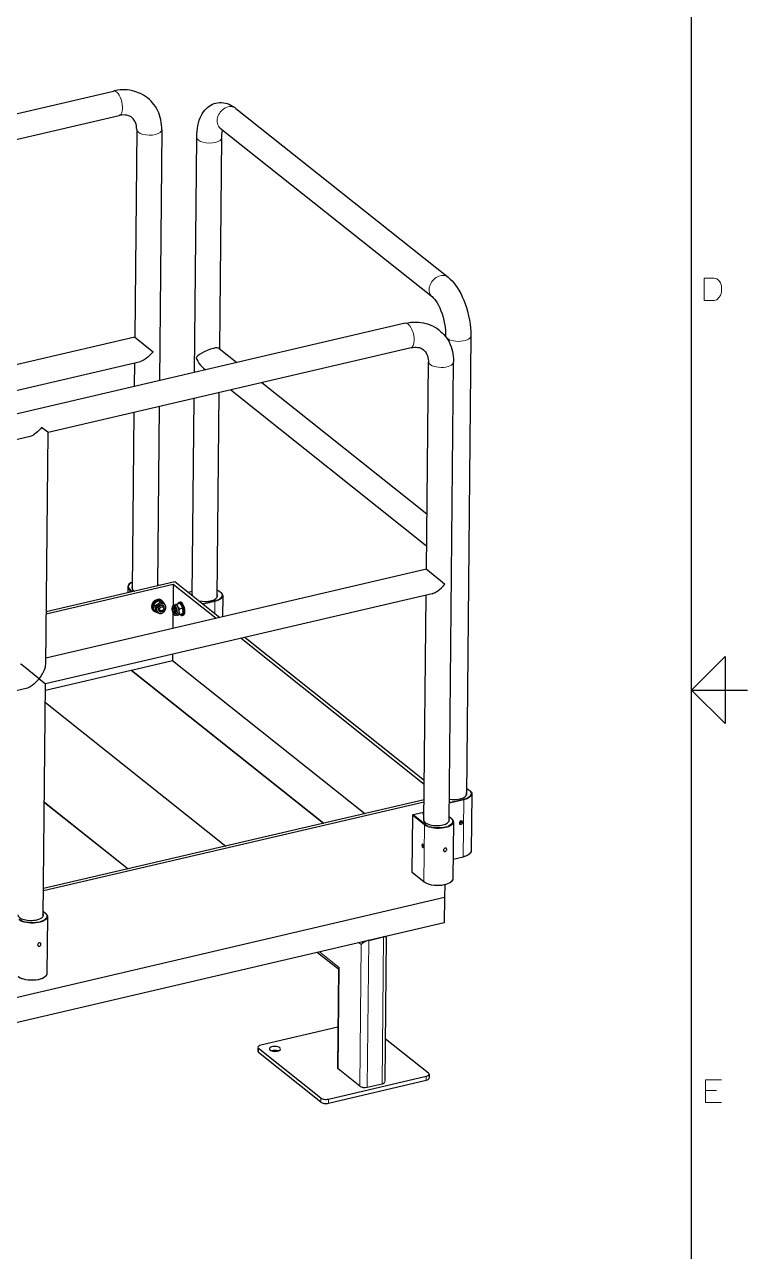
# Model space of a CAD drawing. Extents: x 5 to 836, y 5 to 589.
# Drawn here: x 771.3 to 836, y 246.8 to 356.5 of the extents above; entities that cross this region are included whole.
import ezdxf

# ---------------------------------------------------------------- set-up
doc = ezdxf.new("R2010")
doc.units = 0

msp = doc.modelspace()

# ---------------------------------------------------------------- linework, layer by layer
at = {"color": 7, "lineweight": 25}
for p, q in [((831, 10), (831, 584)), ((738.43, 341.05), (779.28, 350.59)), ((738.94, 338.86), (779.79, 348.4)), ((790.23, 349.04), (809.21, 333.93)), ((781.36, 347.14), (781.18, 328.59)), ((783.61, 347.12), (783.39, 324.67)), ((788.77, 347.33), (788.83, 347.28)), ((788.83, 347.28), (807.81, 332.17)), ((786.52, 325.41), (786.73, 346.43)), ((788.79, 327.52), (788.98, 346.41)), ((805.39, 329.81), (738.72, 314.25)), ((736.63, 318.19), (781.18, 328.59)), ((809, 328.69), (809, 328.61)), ((811.25, 328.67), (810.85, 287.58)), ((805.9, 327.62), (773.43, 320.04)), ((788.75, 327.55), (790.33, 326.3)), ((736.6, 315.87), (781.69, 326.4)), ((781.15, 326.28), (781.13, 324.15)), ((807.28, 307.81), (807.46, 326.36)), ((809.31, 285.25), (809.71, 326.34)), ((787.35, 325.79), (787.53, 325.64)), ((789.78, 323.86), (807.3, 309.91)), ((792.57, 324.51), (807.33, 312.76)), ((786.32, 305.48), (786.5, 323.09)), ((788.57, 305.32), (788.75, 323.62)), ((781.11, 321.83), (780.95, 306.05)), ((783.36, 322.36), (783.21, 306.34)), ((771.7, 319.64), (739.23, 312.05)), ((773.22, 299.31), (773.43, 320.04)), ((807.28, 307.81), (773.23, 299.86)), ((773.27, 304.02), (784.78, 306.7)), ((773.27, 303.82), (784.63, 306.47)), ((783.21, 306.46), (783.33, 306.36)), ((784.63, 306.47), (784.61, 304.57)), ((784.63, 306.47), (788.46, 303.42)), ((784.78, 306.7), (788.81, 303.5)), ((807.79, 305.62), (773.2, 297.54)), ((780.57, 306.22), (780.56, 305.72)), ((785.97, 305.75), (786.33, 305.84)), ((789.06, 305.43), (789.04, 303.55)), ((807.06, 285.27), (807.26, 305.49)), ((782.9, 304.05), (782.84, 304.1)), ((782.86, 304.46), (782.85, 304.38)), ((782.87, 304.16), (783.03, 304.04)), ((782.88, 304.65), (783.03, 304.53)), ((783.1, 304.87), (783.03, 304.81)), ((783.05, 304.31), (783.05, 304.27)), ((783.05, 304.27), (783.05, 304.22)), ((783.26, 304.69), (783.22, 304.65)), ((783.3, 304.72), (783.26, 304.69)), ((783.3, 305), (783.45, 304.87)), ((783.34, 304.09), (783.37, 304.06)), ((783.52, 304.92), (783.45, 304.95)), ((783.64, 304.8), (783.45, 304.87)), ((783.52, 304.92), (783.71, 304.85)), ((783.64, 304.99), (783.58, 305.04)), ((783.68, 304.78), (783.64, 304.8)), ((783.71, 304.77), (783.68, 304.78)), ((783.7, 304.55), (783.74, 304.52)), ((783.71, 304.85), (783.86, 304.72)), ((783.76, 304.74), (783.85, 304.66)), ((784.6, 304.28), (784.64, 304.36)), ((784.82, 304.63), (784.66, 304.59)), ((784.71, 304.42), (784.69, 304.42)), ((784.83, 304.64), (784.82, 304.63)), ((785.24, 304.74), (784.97, 304.67)), ((785.04, 304.45), (785.02, 304.49)), ((785.06, 304.41), (785.04, 304.45)), ((785.14, 304.83), (785.25, 304.86)), ((785.47, 304.31), (785.19, 304.24)), ((785.41, 304.49), (785.37, 304.57)), ((785.5, 304.02), (785.51, 304.11)), ((783.17, 303.99), (783.26, 303.92)), ((784.6, 303.93), (784.59, 302.51)), ((784.68, 303.93), (784.76, 303.87)), ((784.84, 303.85), (784.83, 303.85)), ((785.03, 303.71), (784.87, 303.67)), ((784.95, 303.69), (784.96, 303.68)), ((785.23, 303.75), (784.96, 303.68)), ((785.02, 303.7), (785.04, 303.71)), ((785.04, 303.71), (785.06, 303.71)), ((785.15, 303.94), (785.16, 303.99)), ((785.16, 303.99), (785.16, 304.03)), ((785.47, 303.81), (785.19, 303.75)), ((785.37, 303.78), (785.41, 303.79)), ((785.41, 303.67), (785.52, 303.69)), ((790.7, 301.63), (807.09, 288.58)), ((791.05, 301.71), (807.09, 288.94)), ((784.56, 300.2), (784.56, 299.63)), ((831, 297), (834, 300)), ((834, 300), (834, 294)), ((773.2, 296.98), (780.88, 298.77)), ((780.88, 298.77), (798.08, 285.08)), ((780.89, 298.77), (784.56, 299.63)), ((780.89, 298.77), (780.89, 298.77)), ((780.89, 298.77), (798.09, 285.08)), ((784.56, 299.63), (801.76, 285.94)), ((773, 276.77), (773.2, 297.54)), ((771.48, 297.14), (741.48, 290.14)), ((831, 297), (834, 294)), ((831, 297), (836, 297)), ((773.19, 295.89), (789.33, 283.03)), ((773.19, 295.89), (789.34, 283.04)), ((811.34, 287.69), (811.29, 282.61)), ((807.07, 287.18), (773.02, 279.23)), ((807.07, 286.98), (773.02, 279.03)), ((773.1, 286.96), (780.59, 280.99)), ((773.1, 286.95), (780.59, 280.99)), ((806.03, 285.79), (805.98, 280.71)), ((806.08, 285.85), (807.06, 286.08)), ((807.06, 285.82), (806.97, 285.89)), ((806.98, 285.91), (807.06, 285.93)), ((809.31, 285.68), (809.5, 285.52)), ((809.69, 285.2), (809.64, 280.12)), ((810.57, 282.06), (809.66, 281.85)), ((807.07, 279.82), (806, 280.68)), ((808.92, 279.57), (808.91, 278.43)), ((808.91, 278.43), (737.55, 261.77)), ((808.91, 278.43), (737.55, 261.77)), ((808.91, 278.43), (808.88, 276.18)), ((773, 277.2), (773.2, 277.05)), ((773.38, 276.72), (773.33, 271.64)), ((808.88, 276.18), (737.53, 259.52)), ((802.12, 274.6), (803.44, 274.91)), ((803.69, 274.86), (803.56, 261.96)), ((803.62, 274.95), (803.67, 274.9)), ((797.54, 273.53), (799.4, 272.05)), ((799.4, 272.07), (799.31, 263.2)), ((799.35, 266.83), (792.46, 265.22)), ((803.6, 265.81), (807.46, 262.74)), ((792.21, 265.03), (792.2, 264.67)), ((797.84, 260.49), (792.27, 264.93)), ((797.83, 260.13), (792.27, 264.57)), ((798.52, 260.4), (807.27, 262.44)), ((801.31, 261.55), (799.38, 263.1)), ((807.52, 262.63), (807.52, 262.27)), ((798.51, 260.04), (807.26, 262.08)), ((801.99, 261.46), (803.31, 261.77))]:
    msp.add_line(p, q, dxfattribs=at)
at = {"color": 7, "lineweight": 9}
for p, q in [((783.21, 306.44), (783.31, 306.36)), ((780.9, 305.8), (780.74, 305.93)), ((780.74, 305.93), (780.74, 305.76)), ((780.99, 305.82), (780.79, 305.98)), ((785.98, 305.75), (786.33, 305.83)), ((788.33, 304.98), (787.26, 304.73)), ((788.35, 304.91), (787.33, 304.67)), ((788.35, 304.91), (788.34, 303.87)), ((810.61, 287.24), (809.32, 286.94)), ((810.63, 287.18), (809.32, 286.87)), ((810.63, 287.18), (810.58, 282.09)), ((807.11, 284.93), (806.03, 285.79)), ((807.16, 284.99), (806.08, 285.85)), ((806.98, 285.91), (806.98, 285.88)), ((809.31, 285.66), (809.47, 285.53)), ((807.11, 284.93), (807.06, 279.85)), ((810.58, 282.09), (809.66, 281.88)), ((807.06, 279.85), (805.98, 280.71)), ((773, 277.18), (773.17, 277.05)), ((801.99, 261.46), (802.12, 274.6)), ((803.31, 261.77), (803.44, 274.91)), ((797.72, 273.57), (799.47, 272.18)), ((801.25, 274.39), (801.44, 274.24)), ((801.31, 261.55), (801.44, 274.24)), ((799.38, 263.1), (799.47, 272.18)), ((792.27, 264.57), (792.27, 264.93)), ((807.26, 262.08), (807.27, 262.44)), ((797.83, 260.13), (797.84, 260.49)), ((798.51, 260.04), (798.52, 260.4))]:
    msp.add_line(p, q, dxfattribs=at)
at = {"color": 7, "lineweight": 25}
for points in [[(783.61, 347.12), (783.6, 347.34), (783.59, 347.56), (783.56, 347.78), (783.52, 348), (783.47, 348.21), (783.41, 348.42), (783.33, 348.63), (783.24, 348.83), (783.15, 349), (783.03, 349.21), (782.9, 349.39), (782.78, 349.54), (782.64, 349.69), (782.5, 349.83), (782.34, 349.97), (782.16, 350.1), (781.98, 350.22), (781.76, 350.34), (781.53, 350.44), (781.37, 350.5), (781.2, 350.56), (780.97, 350.62), (780.74, 350.66), (780.51, 350.69), (780.31, 350.7), (780.09, 350.7), (779.87, 350.69), (779.63, 350.66), (779.35, 350.61), (779.28, 350.59)], [(786.73, 346.43), (786.74, 346.72), (786.76, 347.01), (786.79, 347.25), (786.83, 347.49), (786.89, 347.72), (786.96, 347.97), (787.05, 348.19), (787.12, 348.36), (787.23, 348.56), (787.35, 348.74), (787.46, 348.88), (787.57, 349), (787.7, 349.12), (787.84, 349.23), (787.99, 349.32), (788.15, 349.41), (788.28, 349.46), (788.44, 349.5), (788.6, 349.54), (788.78, 349.56), (788.95, 349.56), (789.13, 349.54), (789.29, 349.51), (789.46, 349.47), (789.62, 349.41), (789.78, 349.33), (789.94, 349.24), (790.1, 349.14), (790.23, 349.04)], [(781.36, 347.14), (781.35, 347.31), (781.33, 347.47), (781.3, 347.62), (781.25, 347.76), (781.2, 347.88), (781.13, 347.99), (781.05, 348.1), (780.96, 348.19), (780.86, 348.27), (780.75, 348.33), (780.63, 348.38), (780.49, 348.42), (780.34, 348.44), (780.18, 348.45), (780.02, 348.44), (779.86, 348.41), (779.79, 348.4)], [(788.98, 346.41), (788.99, 346.68), (789.01, 346.89), (789.05, 347.08), (789.05, 347.11)], [(809.21, 333.93), (809.4, 333.77), (809.57, 333.6), (809.73, 333.42), (809.88, 333.23), (810.02, 333.02), (810.19, 332.76), (810.35, 332.47), (810.49, 332.18), (810.62, 331.87), (810.75, 331.55), (810.86, 331.23), (810.95, 330.9), (811.05, 330.49), (811.13, 330.08), (811.19, 329.74), (811.22, 329.4), (811.25, 329.07), (811.25, 328.74), (811.25, 328.67)], [(807.81, 332.17), (807.89, 332.1), (808, 331.98), (808.11, 331.83), (808.23, 331.65), (808.35, 331.43), (808.47, 331.19), (808.58, 330.93), (808.68, 330.65), (808.77, 330.36), (808.85, 330.05), (808.91, 329.75), (808.96, 329.45), (808.99, 329.15), (809, 328.87), (809, 328.69)], [(805.39, 329.81), (805.65, 329.86), (805.89, 329.9), (806.12, 329.91), (806.34, 329.92), (806.56, 329.91), (806.79, 329.89), (807.02, 329.85), (807.22, 329.8), (807.39, 329.75), (807.58, 329.68), (807.81, 329.59), (808.03, 329.47), (808.2, 329.36), (808.38, 329.23), (808.55, 329.09), (808.7, 328.96), (808.83, 328.81), (808.96, 328.66), (809.1, 328.47), (809.21, 328.3), (809.3, 328.14), (809.41, 327.9), (809.49, 327.69), (809.55, 327.5), (809.61, 327.29), (809.65, 327.07), (809.68, 326.86), (809.7, 326.64), (809.71, 326.41), (809.71, 326.34)], [(781.18, 328.59), (781.18, 328.59), (781.19, 328.58), (781.3, 328.49), (782.58, 327.47), (782.84, 327.26)], [(782.84, 327.26), (782.72, 327.13), (782.55, 326.95), (782.46, 326.86), (782.37, 326.78), (782.21, 326.66), (782.12, 326.6), (782.04, 326.55), (781.92, 326.48), (781.79, 326.43), (781.69, 326.4)], [(788.75, 327.55), (788.7, 327.58), (788.64, 327.59), (788.57, 327.6), (788.5, 327.6), (788.42, 327.6), (788.32, 327.58), (788.22, 327.56), (788.09, 327.53), (787.96, 327.49), (787.81, 327.43), (787.66, 327.37), (787.41, 327.26), (787.19, 327.14), (786.99, 327.01), (786.82, 326.89), (786.7, 326.77), (786.68, 326.75)], [(805.9, 327.62), (806.06, 327.65), (806.22, 327.67), (806.37, 327.67), (806.51, 327.65), (806.65, 327.63), (806.78, 327.58), (806.91, 327.52), (807.01, 327.45), (807.11, 327.36), (807.19, 327.27), (807.27, 327.16), (807.33, 327.03), (807.39, 326.89), (807.42, 326.75), (807.45, 326.6), (807.46, 326.43), (807.46, 326.36)], [(786.68, 326.75), (786.75, 326.58), (786.83, 326.41), (786.93, 326.25), (787.04, 326.1), (787.16, 325.96), (787.3, 325.83), (787.35, 325.79)], [(772.85, 320.5), (772.74, 320.36), (772.57, 320.18), (772.48, 320.1), (772.38, 320.01), (772.22, 319.89), (772.14, 319.83), (772.06, 319.78), (771.93, 319.72), (771.81, 319.67), (771.7, 319.64)], [(773.43, 320.04), (773.43, 320.04), (773.43, 320.04), (773.4, 320.06), (772.85, 320.5)], [(807.28, 307.81), (807.28, 307.81), (807.29, 307.8), (807.4, 307.71), (808.68, 306.69), (808.94, 306.48)], [(780.96, 306.66), (780.84, 306.59), (780.75, 306.53), (780.67, 306.46), (780.62, 306.4), (780.59, 306.33), (780.57, 306.26), (780.57, 306.22)], [(807.79, 305.62), (807.89, 305.65), (807.99, 305.69), (808.07, 305.72), (808.14, 305.77), (808.3, 305.87), (808.45, 305.98), (808.62, 306.14), (808.79, 306.3), (808.94, 306.48)], [(788.58, 305.92), (788.71, 305.86), (788.83, 305.79), (788.91, 305.73), (788.98, 305.65), (789.02, 305.58), (789.05, 305.51), (789.06, 305.45), (789.06, 305.43)], [(782.85, 304.38), (782.87, 304.21), (782.87, 304.16)], [(783.03, 304.81), (782.97, 304.75), (782.88, 304.65)], [(783.22, 304.65), (783.15, 304.61), (783.03, 304.53)], [(783.05, 304.31), (783.04, 304.48), (783.03, 304.53)], [(783.1, 304.87), (783.17, 304.92), (783.3, 305)], [(783.26, 303.92), (783.32, 303.88), (783.39, 303.86), (783.47, 303.85), (783.55, 303.86), (783.63, 303.89), (783.71, 303.93), (783.79, 304), (783.86, 304.08), (783.91, 304.17), (783.95, 304.26), (783.97, 304.35), (783.97, 304.39)], [(783.3, 304.72), (783.36, 304.77), (783.45, 304.87)], [(783.97, 304.39), (783.96, 304.47), (783.94, 304.54), (783.9, 304.61), (783.86, 304.66), (783.85, 304.66)], [(784.66, 304.59), (784.62, 304.58), (784.59, 304.54), (784.56, 304.49), (784.54, 304.42), (784.53, 304.33), (784.53, 304.31)], [(784.87, 303.67), (784.83, 303.67), (784.79, 303.68), (784.74, 303.71), (784.69, 303.77), (784.64, 303.85), (784.59, 303.95), (784.55, 304.08), (784.53, 304.21), (784.53, 304.31)], [(785.02, 304.49), (785, 304.55), (784.97, 304.67)], [(785.06, 304.41), (785.11, 304.35), (785.19, 304.24)], [(785.16, 304.03), (785.16, 304.11), (785.19, 304.24)], [(785.37, 304.57), (785.33, 304.63), (785.24, 304.74)], [(785.41, 304.49), (785.44, 304.42), (785.47, 304.31)], [(785.51, 304.11), (785.5, 304.18), (785.47, 304.31)], [(785.15, 303.94), (785.16, 303.87), (785.19, 303.75)], [(785.5, 304.02), (785.5, 303.95), (785.47, 303.81)], [(772.63, 298), (772.53, 298.09), (771.37, 299.01), (770.98, 299.32), (770.97, 299.33), (770.97, 299.33)], [(772.63, 298), (772.74, 298.15), (772.88, 298.35), (772.94, 298.46), (773, 298.57), (773.08, 298.74), (773.14, 298.9), (773.17, 298.99), (773.19, 299.07), (773.21, 299.19), (773.22, 299.31)], [(772.63, 298), (772.52, 297.87), (772.34, 297.69), (772.25, 297.6), (772.16, 297.52), (772, 297.4), (771.92, 297.34), (771.83, 297.29), (771.71, 297.22), (771.59, 297.17), (771.48, 297.14)], [(772.63, 298), (772.75, 297.91), (773.19, 297.55), (773.2, 297.54), (773.2, 297.54), (773.2, 297.54)], [(810.85, 288.18), (810.99, 288.12), (811.1, 288.05), (811.19, 287.99), (811.25, 287.92), (811.3, 287.85), (811.33, 287.77), (811.34, 287.72), (811.34, 287.69)], [(809.5, 285.52), (809.58, 285.46), (809.63, 285.39), (809.66, 285.33), (809.68, 285.25), (809.69, 285.2)], [(810.23, 285.07), (810.27, 285.08), (810.31, 285.1), (810.34, 285.12), (810.36, 285.15), (810.38, 285.17), (810.39, 285.2), (810.4, 285.25), (810.4, 285.29)], [(809.06, 282.84), (809.04, 282.85), (809.02, 282.86), (809, 282.86), (808.97, 282.86), (808.93, 282.84), (808.89, 282.82), (808.86, 282.79), (808.83, 282.74), (808.81, 282.69), (808.81, 282.65), (808.83, 282.61)], [(808.85, 282.58), (808.88, 282.56), (808.9, 282.56), (808.92, 282.55), (808.95, 282.55), (808.99, 282.57), (809.03, 282.59), (809.06, 282.62), (809.08, 282.66), (809.1, 282.71), (809.1, 282.76), (809.09, 282.79), (809.08, 282.81)], [(811.29, 282.61), (811.28, 282.54), (811.25, 282.47), (811.22, 282.41), (811.16, 282.34), (811.08, 282.28), (810.99, 282.22), (810.86, 282.16), (810.72, 282.11), (810.57, 282.06)], [(809.64, 280.12), (809.63, 280.05), (809.61, 279.98), (809.56, 279.91), (809.5, 279.84), (809.42, 279.78), (809.31, 279.71), (809.18, 279.65), (809.03, 279.6), (808.85, 279.56), (808.64, 279.52), (808.41, 279.51), (808.19, 279.5), (807.96, 279.52), (807.74, 279.55), (807.56, 279.59), (807.39, 279.65), (807.25, 279.71), (807.14, 279.78), (807.07, 279.82)], [(773.2, 277.05), (773.27, 276.98), (773.32, 276.91), (773.36, 276.85), (773.38, 276.78), (773.38, 276.72)], [(802.12, 274.6), (802.04, 274.58), (801.95, 274.55), (801.82, 274.49), (801.7, 274.43), (801.57, 274.35), (801.5, 274.3), (801.44, 274.24)], [(772.75, 274.36), (772.73, 274.37), (772.71, 274.38), (772.69, 274.38), (772.66, 274.38), (772.62, 274.37), (772.58, 274.34), (772.55, 274.31), (772.52, 274.26), (772.5, 274.21), (772.51, 274.17), (772.52, 274.13)], [(772.55, 274.1), (772.57, 274.09), (772.59, 274.08), (772.62, 274.07), (772.64, 274.08), (772.68, 274.09), (772.72, 274.11), (772.75, 274.15), (772.78, 274.19), (772.79, 274.23), (772.79, 274.29), (772.79, 274.31), (772.78, 274.33)], [(773.33, 271.64), (773.32, 271.57), (773.3, 271.5), (773.26, 271.43), (773.19, 271.36), (773.11, 271.3), (773, 271.23), (772.87, 271.17), (772.72, 271.12), (772.55, 271.08), (772.33, 271.05), (772.11, 271.03), (771.88, 271.03), (771.65, 271.04), (771.43, 271.08), (771.25, 271.12), (771.08, 271.17), (770.94, 271.23), (770.83, 271.3), (770.77, 271.34)], [(799.47, 272.18), (799.43, 272.14), (799.41, 272.1), (799.4, 272.07)]]:
    msp.add_lwpolyline(points, dxfattribs=at)
at = {"color": 7, "lineweight": 9}
for points in [[(833.03, 333.86), (832.13, 333.86), (832.13, 331.86)], [(833.03, 333.86), (833.26, 333.79), (833.45, 333.63), (833.58, 333.44), (833.68, 333.15)], [(833.68, 332.6), (833.68, 333.15)], [(832.13, 331.86), (833.03, 331.86)], [(833, 331.86), (833.26, 331.92), (833.45, 332.12), (833.58, 332.31), (833.68, 332.6)], [(832.26, 262.11), (833.68, 262.11)], [(832.26, 262.11), (832.26, 260.11), (833.68, 260.11)], [(833.23, 261.17), (832.26, 261.17)]]:
    msp.add_lwpolyline(points, dxfattribs=at)
at = {"color": 7, "lineweight": 25}
for centre, radius, start, end in [((784.15, 304.41), 1.29, 169.1497, 177.4935), ((781.75, 304.28), 1.29, 349.1497, 357.4935), ((782.77, 302.99), 2.07, 70.8601, 75.197), ((784.39, 306.73), 2.07, 250.8601, 255.197), ((781.25, 304.38), 2.64, 5.703, 7.4222), ((788.51, 290.91), 14.21, 104.4356, 104.9835), ((784.91, 308.37), 4.72, 246.5374, 248.8901), ((785.38, 302.38), 1.37, 105.2198, 107.8283), ((788.73, 289.99), 14.21, 104.4356, 104.9835), ((781.69, 317.51), 14.21, 284.4356, 284.9835), ((785.05, 305.11), 1.37, 285.2199, 287.8283), ((808.93, 282.67), 0.114, 211.4431, 231.4217), ((809, 282.76), 0.0962, 29.6544, 51.2888), ((803.64, 274.87), 0.0481, 358.2211, 52.6666), ((772.62, 274.19), 0.114, 211.4431, 231.4217), ((772.69, 274.28), 0.0962, 29.6544, 51.2888)]:
    msp.add_arc(centre, radius, start, end, dxfattribs=at)
at = {"color": 7, "lineweight": 9}
for centre, major_axis, ratio, start_param, end_param in [((779.54, 349.5), (0.26, -1.1), 0.43918, 0.000015, 3.141607), ((789.53, 348.16), (-0.701, -0.88), 0.785378, 3.141552, 6.283145), ((782.48, 347.13), (-1.12, 0.01), 0.436237, 6.28317, 9.424763), ((787.85, 346.42), (1.12, -0.01), 0.436237, 3.141631, 6.283224), ((808.51, 333.05), (-0.701, -0.88), 0.785378, 3.141552, 6.283145), ((805.64, 328.72), (-0.26, 1.1), 0.43918, 3.141607, 6.2832), ((810.13, 328.68), (-1.12, 0.01), 0.436237, 0.000039, 3.141631), ((808.59, 326.35), (1.12, -0.01), 0.436237, 3.141578, 6.28317), ((781.95, 306.25), (-1.32, 0.01), 0.436237, 5.55707, 6.793061), ((781.94, 306.21), (-1.37, 0.01), 0.436237, 6.28317, 6.793061), ((780.79, 305.94), (-0.0311, -0.0391), 0.785378, 3.923629, 5.494425), ((787.69, 305.49), (-1.32, 0.01), 0.436237, 2.080672, 3.980994), ((787.69, 305.44), (-1.37, 0.01), 0.436237, 2.080672, 3.141578), ((783.55, 304.29), (-0.296, -0.372), 0.785378, 3.141613, 6.283206), ((783.56, 304.29), (-0.285, -0.358), 0.785378, 5.494425440575952, 11.77761074775554), ((784.75, 304.13), (-0.104, 0.446), 0.43918, 1.06378, 7.346965), ((784.77, 304.13), (-0.108, 0.463), 0.43918, 3.141542, 6.283135), ((788.33, 304.93), (0.0114, -0.0487), 0.43918, 1.06378, 2.634576), ((809.96, 287.75), (-1.32, 0.01), 0.436237, 2.080672, 3.980994), ((809.96, 287.71), (-1.37, 0.01), 0.436237, 2.080672, 3.141578), ((810.61, 287.2), (0.0114, -0.0487), 0.43918, 1.06378, 2.634576), ((808.31, 285.26), (-1.32, 0.01), 0.436237, 0.509876, 3.651468), ((809.47, 285.49), (0.0311, 0.0391), 0.785378, 0.000021, 0.782036), ((808.31, 285.21), (-1.37, 0.01), 0.436237, 0.509876, 3.141631), ((807.15, 284.94), (-0.0311, -0.0391), 0.785378, 3.923629, 5.494425), ((809.91, 282.62), (-1.37, 0.01), 0.436237, 2.080672, 3.141578), ((810.56, 282.11), (0.0114, -0.0487), 0.43918, 6.283135, 7.346965), ((808.26, 280.13), (-1.37, 0.01), 0.436237, 0.509876, 3.141631), ((807.1, 279.86), (-0.0311, -0.0391), 0.785378, 5.494425, 6.283206), ((772.01, 276.74), (-1.37, 0.01), 0.436237, 0.509876, 3.141631), ((772.01, 276.78), (-1.32, 0.01), 0.436237, 0.509876, 3.651468), ((773.17, 277.01), (0.0311, 0.0391), 0.785378, 0.000021, 0.782036), ((771.96, 271.65), (-1.37, 0.01), 0.436237, 0.509876, 3.141631)]:
    msp.add_ellipse(centre, major_axis=major_axis, ratio=ratio, start_param=start_param, end_param=end_param, dxfattribs=at)
at = {"color": 7, "lineweight": 25}
for centre, major_axis, ratio, start_param, end_param in [((782.08, 306.15), (-1.15, 0.01), 0.436237, 6.074291, 6.283154), ((782.08, 306.15), (-1.15, 0.01), 0.436237, 6.283154, 6.923564), ((783.21, 304.57), (0.374, 0.469), 0.785378, 0.000021, 3.141613), ((787.45, 305.43), (-1.15, 0.01), 0.436237, 6.074289, 6.184062), ((787.45, 305.43), (-1.15, 0.01), 0.436237, 1.118875, 3.141632), ((787.45, 305.43), (-1.15, 0.01), 0.436237, 3.141632, 3.35049), ((783.27, 304.52), (0.374, 0.469), 0.785378, 0.000021, 3.141613), ((783.46, 304.36), (-0.296, -0.372), 0.785378, 3.40003, 5.494425), ((783.46, 304.36), (-0.297, -0.374), 0.785378, 4.549601, 5.392052), ((783.46, 304.36), (-0.296, -0.372), 0.785378, 5.494425, 6.283223), ((783.46, 304.36), (-0.297, -0.374), 0.785378, 5.596799, 6.385559), ((783.56, 304.29), (-0.187, -0.235), 0.785378, 3.141613, 6.283206), ((783.46, 304.36), (-0.297, -0.374), 0.785378, 3.502404, 4.344854), ((783.55, 304.29), (-0.182, -0.229), 0.785378, 5.457311, 5.494425), ((783.55, 304.29), (-0.182, -0.229), 0.785378, 5.494425, 6.283206), ((783.55, 304.29), (-0.182, -0.229), 0.785378, 0.000021, 3.141613), ((783.56, 304.29), (-0.187, -0.235), 0.785378, 0.000021, 2.352833), ((783.6, 304.26), (-0.128, -0.161), 0.785378, 2.352833, 8.636018), ((783.55, 304.29), (-0.182, -0.229), 0.785378, 3.141613, 3.967465), ((783.27, 304.52), (0.374, 0.469), 0.785378, 5.79288, 6.283206), ((783.46, 304.36), (-0.296, -0.372), 0.785378, 3.14163, 3.40003), ((783.46, 304.36), (-0.297, -0.374), 0.785378, 3.039218, 3.297657), ((783.56, 304.29), (-0.187, -0.235), 0.785378, 2.352833, 3.141613), ((783.55, 304.29), (-0.296, -0.372), 0.785378, 3.138231, 3.141613), ((784.68, 304.11), (-0.047, 0.2), 0.43918, 1.06378, 2.630825), ((784.68, 304.11), (-0.047, 0.2), 0.43918, 0.510785, 1.06378), ((784.68, 304.11), (-0.047, 0.2), 0.43918, 2.630825, 6.793971), ((784.75, 304.13), (-0.068, 0.292), 0.43918, 6.283135, 7.159459), ((784.76, 304.13), (-0.067, 0.285), 0.43918, 6.283135, 6.793971), ((784.75, 304.13), (-0.068, 0.292), 0.43918, 4.205372, 6.283135), ((784.76, 304.13), (-0.067, 0.285), 0.43918, 6.034698, 6.283135), ((784.93, 304.17), (-0.108, 0.463), 0.43918, 3.158175, 6.283185), ((784.93, 304.17), (-0.109, 0.465), 0.43918, 5.354943, 6.197394), ((785.28, 304.25), (0.136, -0.584), 0.43918, 3.141634, 3.786532), ((784.93, 304.17), (-0.109, 0.465), 0.43918, 4.307746, 5.150196), ((785.28, 304.25), (0.136, -0.584), 0.43918, 1.06378, 3.141634), ((785.38, 304.28), (0.136, -0.584), 0.43918, 1.06378, 3.141634), ((785.28, 304.25), (-0.109, 0.465), 0.43918, 4.307746, 5.150196), ((783.27, 304.52), (0.374, 0.469), 0.785378, 3.141613, 3.789055), ((784.75, 304.13), (-0.068, 0.292), 0.43918, 2.265318, 3.141542), ((784.76, 304.13), (-0.067, 0.285), 0.43918, 2.630825, 3.141542), ((784.75, 304.13), (-0.068, 0.292), 0.43918, 3.141542, 4.205372), ((784.76, 304.13), (-0.067, 0.285), 0.43918, 3.141542, 3.39016), ((784.93, 304.17), (-0.109, 0.465), 0.43918, 3.039212, 3.055801), ((784.93, 304.17), (-0.108, 0.463), 0.43918, 3.141593, 3.158175), ((784.93, 304.17), (-0.109, 0.465), 0.43918, 3.260548, 4.102999), ((785.28, 304.25), (0.136, -0.584), 0.43918, 5.638245, 6.283226), ((785.28, 304.25), (0.136, -0.584), 0.43918, 0.000041, 1.06378), ((785.38, 304.28), (0.136, -0.584), 0.43918, 0.000041, 1.06378), ((809.72, 287.7), (-1.15, 0.01), 0.436237, 1.220448, 3.141632), ((809.72, 287.7), (-1.15, 0.01), 0.436237, 3.141632, 3.35049), ((806.08, 285.8), (0.0311, 0.0391), 0.785378, 0.782036, 2.352833), ((806.99, 285.9), (-0.025, 0.0002), 0.436237, 5.222265, 6.283244), ((806.99, 285.9), (-0.025, 0.0002), 0.436237, 0.000059, 0.509876), ((808.18, 285.37), (-1.15, 0.01), 0.436237, 6.074289, 6.283139), ((808.18, 285.37), (-1.15, 0.01), 0.436237, 3.141561, 3.35049), ((808.18, 285.37), (-1.15, 0.01), 0.436237, 6.283139, 9.424746), ((810.37, 285.14), (-0.104, -0.13), 0.785378, 3.141611, 5.994425), ((810.37, 285.14), (-0.104, -0.13), 0.785378, 5.994425, 6.283204), ((810.37, 285.14), (-0.104, -0.13), 0.785378, 0.000018, 3.141611), ((806.96, 283.06), (-0.038, 0.162), 0.43918, 0.000041, 1.56378), ((806.96, 283.06), (-0.038, 0.162), 0.43918, 3.141633, 6.283226), ((806.96, 283.06), (-0.038, 0.162), 0.43918, 1.56378, 3.141633), ((806.03, 280.72), (0.0311, 0.0391), 0.785378, 2.352833, 3.141613), ((771.87, 276.89), (-1.15, 0.01), 0.436237, 6.283139, 9.424746), ((771.87, 276.89), (-1.15, 0.01), 0.436237, 3.141561, 3.35049), ((803.19, 274.65), (0.497, 0.237), 0.287508, 0.139419, 0.921531), ((792.7, 264.67), (0.5, -0.005), 0.436237, 3.141651, 3.651468), ((792.71, 265.03), (0.5, -0.005), 0.436237, 2.080672, 3.141651), ((792.71, 265.03), (0.5, -0.005), 0.436237, 3.141651, 3.651468), ((793.73, 264.89), (0.5, -0.005), 0.436237, 3.141625, 6.283217), ((793.73, 264.89), (0.5, -0.005), 0.436237, 2.580672, 3.141625), ((793.73, 264.89), (0.5, -0.005), 0.436237, 0.000032, 2.580672), ((793.72, 264.53), (0.5, -0.005), 0.436237, 0.970352, 2.17124), ((799.81, 263.2), (-0.5, 0.005), 0.436237, 0.000059, 0.509876), ((807.02, 262.64), (0.5, -0.005), 0.436237, 5.222265, 6.283244), ((807.02, 262.64), (0.5, -0.005), 0.436237, 0.000059, 0.509876), ((801.75, 261.66), (-0.5, 0.005), 0.436237, 0.509876, 2.080672), ((803.06, 261.96), (-0.5, 0.005), 0.436237, 2.080672, 3.141651), ((807.02, 262.28), (0.5, -0.005), 0.436237, 5.222265, 6.283244), ((798.28, 260.59), (0.5, -0.005), 0.436237, 3.651468, 5.222265), ((798.27, 260.23), (0.5, -0.005), 0.436237, 3.651468, 5.222265)]:
    msp.add_ellipse(centre, major_axis=major_axis, ratio=ratio, start_param=start_param, end_param=end_param, dxfattribs=at)

doc.saveas('drawing.dxf')
